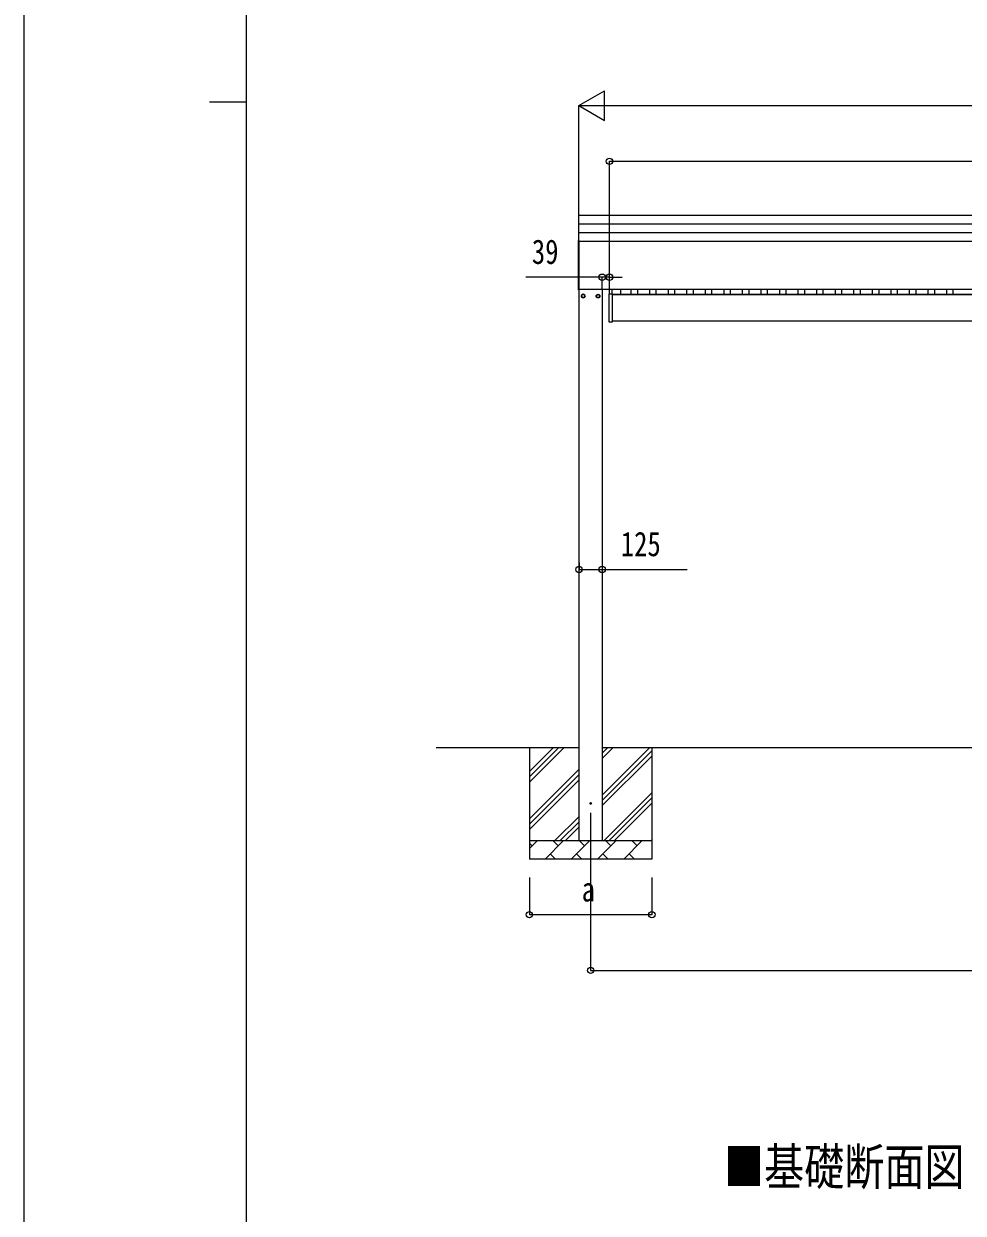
# Model space of a CAD drawing. Units: millimetres, scale not verified. Extents: x -16820 to 16820, y -11880 to 11880.
# Drawn here: x -16820 to -11758, y -5493 to 920 of the extents above; entities that cross this region are included whole.
import ezdxf
from ezdxf.enums import TextEntityAlignment as Align

# ---------------------------------------------------------------- set-up
doc = ezdxf.new("R2010")
doc.units = ezdxf.units.MM
doc.header["$LTSCALE"] = 50
for name, color, linetype in [('0-2_USER1', 3, 'Continuous'), ('0-4_YKK_12', 2, 'Continuous'), ('0-5_YKK_13', 4, 'Continuous'), ('0-6_YKK_A1', 4, 'Continuous'), ('0-7_YKK_D', 6, 'Continuous'), ('0-8_YKK_ZWAK', 7, 'Continuous')]:
    doc.layers.add(name, color=color, linetype=linetype)
doc.styles.add('ＭＳ ゴシック', font='')
doc.styles.get('ＭＳ ゴシック').set_extended_font_data('MS Gothic')

msp = doc.modelspace()

# ---------------------------------------------------------------- linework, layer by layer
at = {"layer": '0-4_YKK_12'}
msp.add_line((-13765.7, -3333.48), (-13765.7, -3833.48), dxfattribs=at)
at = {"layer": '0-5_YKK_13'}
for p, q in [((-13829.2, -107.58), (-13831.2, -107.58)), ((-13831.2, -107.58), (-13831.2, -247.52)), ((-13829.2, -247.52), (-13829.2, -107.58)), ((-13829.2, -154.24), (-13831.2, -154.24)), ((-13829.2, -200.9), (-13831.2, -200.9)), ((-13831.2, -513.52), (-13831.2, -247.52)), ((-13829.2, -247.52), (-13831.2, -247.52)), ((-13829.2, -247.52), (-13829.2, -513.52)), ((-13829.2, -513.52), (-13831.2, -513.52)), ((-13797.1, -547.77), (-13797.2, -547.77)), ((-13797.1, -548.27), (-13797.2, -548.27)), ((-13734.29, -547.77), (-13734.19, -547.77)), ((-13734.29, -548.27), (-13734.19, -548.27)), ((-13667.5, -537.6), (-13667.5, -685.6)), ((-13666.5, -537.1), (-13667, -537.1)), ((-13648.5, -537.1), (-13666.5, -537.1)), ((-13648, -537.1), (-13648.5, -537.1)), ((-13647.5, -685.6), (-13647.5, -537.6)), ((-13667, -686.1), (-13648, -686.1))]:
    msp.add_line(p, q, dxfattribs=at)
for points in [[(-13805.7, -538.21), (-13814.2, -543.12), (-13814.2, -552.93), (-13805.7, -557.84), (-13797.2, -552.93), (-13797.2, -543.12)], [(-13725.7, -538.21), (-13717.2, -543.12), (-13717.2, -552.93), (-13725.7, -557.84), (-13734.2, -552.93), (-13734.2, -543.12)]]:
    msp.add_lwpolyline(points, close=True, dxfattribs=at)
for centre, radius in [((-13805.7, -548.02), 10), ((-13805.7, -548.02), 8.5), ((-13725.7, -548.02), 10), ((-13725.7, -548.02), 8.5), ((-13765.7, -3283.48), 4.5)]:
    msp.add_circle(centre, radius, dxfattribs=at)
for centre, radius, start, end in [((-13805.7, -548.02), 8.6, 171.25399, 188.74601), ((-13805.7, -548.02), 8.6, 111.25399, 128.74601), ((-13805.7, -548.02), 8.6, 231.25399, 248.74601), ((-13805.7, -548.02), 8.6, 51.25399, 68.74601), ((-13805.7, -548.02), 8.6, 291.25399, 308.74601), ((-13805.7, -548.02), 8.6, 1.66581, 8.74601), ((-13805.7, -548.02), 8.6, 351.25399, 358.33419), ((-13725.7, -548.02), 8.6, 171.25399, 178.33419), ((-13725.7, -548.02), 8.6, 181.66581, 188.74601), ((-13725.7, -548.02), 8.6, 111.25399, 128.74601), ((-13725.7, -548.02), 8.6, 231.25399, 248.74601), ((-13725.7, -548.02), 8.6, 51.25399, 68.74601), ((-13725.7, -548.02), 8.6, 291.25399, 308.74601), ((-13725.7, -548.02), 8.6, 351.25399, 8.74601), ((-13667, -537.6), 0.5, 90, 180), ((-13648, -537.6), 0.5, 0, 90), ((-13667, -685.6), 0.5, 180, 270), ((-13648, -685.6), 0.5, 270, 0)]:
    msp.add_arc(centre, radius, start, end, dxfattribs=at)
at = {"layer": '0-6_YKK_A1'}
for p, q in [((-13829.2, -111.08), (-8429.2, -111.08)), ((-13829.2, -157.74), (-8429.2, -157.74)), ((-13829.2, -204.4), (-8429.2, -204.4)), ((-13829.2, -251.02), (-8429.2, -251.02)), ((-13829.2, -511.02), (-8429.2, -511.02)), ((-13828.2, -3483.48), (-13828.2, -511.02)), ((-13703.2, -511.02), (-13703.2, -3483.48)), ((-13664.2, -537.1), (-13664.2, -511.02)), ((-13652.2, -511.02), (-13652.2, -537.1)), ((-13604.2, -511.02), (-13604.2, -537.05)), ((-13546.7, -537.05), (-13546.7, -511.02)), ((-13511.7, -537.05), (-13511.7, -511.02)), ((-13446.7, -537.05), (-13446.7, -511.02)), ((-13411.7, -537.05), (-13411.7, -511.02)), ((-13346.7, -537.05), (-13346.7, -511.02)), ((-13311.7, -537.05), (-13311.7, -511.02)), ((-13246.7, -537.05), (-13246.7, -511.02)), ((-13211.7, -537.05), (-13211.7, -511.02)), ((-13146.7, -537.05), (-13146.7, -511.02)), ((-13111.7, -537.05), (-13111.7, -511.02)), ((-13046.7, -537.05), (-13046.7, -511.02)), ((-13011.7, -537.05), (-13011.7, -511.02)), ((-12946.7, -537.05), (-12946.7, -511.02)), ((-12911.7, -537.05), (-12911.7, -511.02)), ((-12846.7, -537.05), (-12846.7, -511.02)), ((-12811.7, -537.05), (-12811.7, -511.02)), ((-12746.7, -537.05), (-12746.7, -511.02)), ((-12711.7, -537.05), (-12711.7, -511.02)), ((-12646.7, -537.05), (-12646.7, -511.02)), ((-12611.7, -537.05), (-12611.7, -511.02)), ((-12546.7, -537.05), (-12546.7, -511.02)), ((-12511.7, -537.05), (-12511.7, -511.02)), ((-12446.7, -537.05), (-12446.7, -511.02)), ((-12411.7, -537.05), (-12411.7, -511.02)), ((-12346.7, -537.05), (-12346.7, -511.02)), ((-12311.7, -537.05), (-12311.7, -511.02)), ((-12246.7, -537.05), (-12246.7, -511.02)), ((-12211.7, -537.05), (-12211.7, -511.02)), ((-12146.7, -537.05), (-12146.7, -511.02)), ((-12111.7, -537.05), (-12111.7, -511.02)), ((-12046.7, -537.05), (-12046.7, -511.02)), ((-12011.7, -537.05), (-12011.7, -511.02)), ((-11946.7, -537.05), (-11946.7, -511.02)), ((-11911.7, -537.05), (-11911.7, -511.02)), ((-11846.7, -537.05), (-11846.7, -511.02)), ((-11811.7, -537.05), (-11811.7, -511.02)), ((-13652.2, -537.05), (-8594.2, -537.05)), ((-13647.5, -538.6), (-8610.89, -538.6)), ((-8610.89, -683.48), (-13647.5, -683.48)), ((-13828.2, -2983.48), (-14598.2, -2983.48)), ((-14095.7, -2983.48), (-14095.7, -3583.48)), ((-14095.7, -3168.53), (-13910.65, -2983.48)), ((-14095.7, -3140.24), (-13938.93, -2983.48)), ((-14095.7, -3111.96), (-13967.21, -2983.48)), ((-13703.2, -3238.58), (-13448.1, -2983.48)), ((-13703.2, -3040.59), (-13646.09, -2983.48)), ((-13703.2, -3012.3), (-13674.37, -2983.48)), ((-8555.2, -2983.48), (-13703.2, -2983.48)), ((-13703.2, -3266.86), (-13435.7, -2999.36)), ((-13435.7, -2983.48), (-13435.7, -3583.48)), ((-13703.2, -3295.15), (-13435.7, -3027.65)), ((-14095.7, -3366.52), (-13828.2, -3099.02)), ((-14095.7, -3394.8), (-13828.2, -3127.3)), ((-14095.7, -3423.09), (-13828.2, -3155.59)), ((-13693.54, -3483.48), (-13435.7, -3225.64)), ((-13665.25, -3483.48), (-13435.7, -3253.92)), ((-13636.97, -3483.48), (-13435.7, -3282.2)), ((-13958.1, -3483.48), (-13828.2, -3353.58)), ((-13929.81, -3483.48), (-13828.2, -3381.86)), ((-13901.53, -3483.48), (-13828.2, -3410.15)), ((-14095.7, -3483.48), (-13435.7, -3483.48)), ((-14095.7, -3526.37), (-14052.8, -3483.48)), ((-14081.36, -3512.03), (-14095.7, -3497.69)), ((-14011.38, -3583.48), (-13911.38, -3483.48)), ((-13939.93, -3512.03), (-13968.49, -3483.48)), ((-13869.96, -3583.48), (-13769.96, -3483.48)), ((-13798.51, -3512.03), (-13827.07, -3483.48)), ((-13728.54, -3583.48), (-13628.54, -3483.48)), ((-13657.09, -3512.03), (-13685.65, -3483.48)), ((-13587.12, -3583.48), (-13487.12, -3483.48)), ((-13515.67, -3512.03), (-13544.22, -3483.48)), ((-13438.98, -3483.48), (-13435.7, -3480.19)), ((-13435.7, -3583.48), (-14095.7, -3583.48)), ((-13982.83, -3554.92), (-13954.27, -3583.48)), ((-13841.41, -3554.92), (-13812.85, -3583.48)), ((-13699.98, -3554.92), (-13671.43, -3583.48)), ((-13558.56, -3554.92), (-13530.01, -3583.48))]:
    msp.add_line(p, q, dxfattribs=at)
at = {"layer": '0-7_YKK_D'}
for p, q in [((-13829.2, 478.92), (-13690.63, 558.92)), ((-13690.63, 398.92), (-13690.63, 558.92)), ((-13829.2, -110.08), (-13829.2, 479.92)), ((-13829.2, 478.92), (-13690.63, 398.92)), ((-13829.2, 478.92), (-13552.07, 478.92)), ((-13669.2, 478.92), (-8589.2, 478.92)), ((-13664.2, -538.62), (-13664.2, 179.92)), ((-13664.2, 178.92), (-8594.2, 178.92)), ((-13703.2, -446.14), (-14114.4, -446.14)), ((-13703.2, -510.02), (-13703.2, -445.14)), ((-13664.2, -446.14), (-13703.2, -446.14)), ((-13664.2, -538.62), (-13664.2, -445.14)), ((-13664.2, -446.14), (-13596.2, -446.14)), ((-13828.2, -1984.48), (-13828.2, -2022.87)), ((-13703.2, -1984.48), (-13703.2, -2022.87)), ((-14095.7, -3683.48), (-14095.7, -3884.48)), ((-13765.7, -3683.48), (-13765.7, -4184.48)), ((-13435.7, -3683.48), (-13435.7, -3884.48)), ((-13435.7, -3883.48), (-14095.7, -3883.48)), ((-13765.7, -4183.48), (-8492.7, -4183.48))]:
    msp.add_line(p, q, dxfattribs=at)
msp.add_lwpolyline([(-13828.2, -2021.87), (-13703.2, -2021.87), (-13244.8, -2021.87)], dxfattribs=at)
for centre in [(-13664.2, 178.92), (-13703.2, -446.14), (-13664.2, -446.14), (-13828.2, -2021.87), (-13703.2, -2021.87), (-14095.7, -3883.48), (-13435.7, -3883.48), (-13765.7, -4183.48)]:
    msp.add_circle(centre, 17, dxfattribs=at)
at = {"layer": '0-8_YKK_ZWAK'}
for p, q in [((-15619.92, -10100), (-15619.92, 11100)), ((-15619.92, -10100), (-15619.92, 11100)), ((-15819.92, 500), (-15619.92, 500)), ((-15819.92, 500), (-15619.92, 500))]:
    msp.add_line(p, q, dxfattribs=at)
msp.add_lwpolyline([(-16820, -11880), (16820, -11880), (16820, 11880), (-16820, 11880)], close=True, dxfattribs=at)
msp.add_lwpolyline([(-16820, -11880), (16820, -11880), (16820, 11880), (-16820, 11880)], close=True, dxfattribs=at)

# ---------------------------------------------------------------- texts
at = {"layer": '0-2_USER1', "style": 'ＭＳ ゴシック', "width": 0.8}
msp.add_text('■基礎断面図', height=197.9, dxfattribs=at).set_placement((-13046.69, -5399.91), align=Align.BOTTOM_LEFT)
at = {"layer": '0-7_YKK_D', "style": 'ＭＳ ゴシック', "width": 0.8}
for s, p in [('39', (-14082.4, -414.14)), ('125', (-13603.2, -1989.87)), ('a', (-13813.7, -3851.48))]:
    msp.add_text(s, height=132, dxfattribs=at).set_placement(p, align=Align.BOTTOM_LEFT)

doc.saveas('drawing.dxf')
